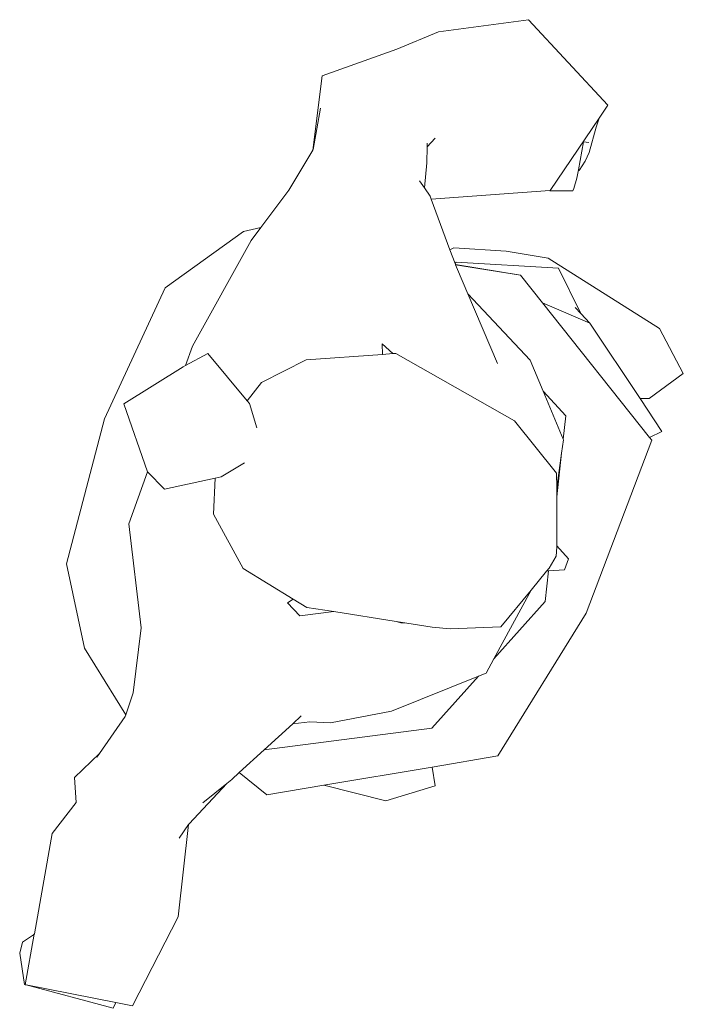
# Model space of a CAD drawing. Header units: millimetres. Extents: x 1029 to 1042.4, y 847.5 to 858.9.
# Drawn here: x 1032.223 to 1032.621, y 853.285 to 853.877 of the extents above; entities that cross this region are included whole.
import ezdxf

# ---------------------------------------------------------------- set-up
doc = ezdxf.new("R2010")
doc.units = ezdxf.units.MM
doc.layers.add('Mobiliario TöjiNN', color=7, linetype='Continuous')

msp = doc.modelspace()

# ---------------------------------------------------------------- linework, layer by layer
at = {"layer": 'Mobiliario TöjiNN', "lineweight": 5}
for p, q in [((1032.47443, 853.87), (1032.52841, 853.87732)), ((1032.52841, 853.87732), (1032.57597, 853.82619)), ((1032.47443, 853.87), (1032.4494, 853.85976)), ((1032.40453, 853.84367), (1032.4494, 853.85976)), ((1032.39899, 853.79923), (1032.40453, 853.84367)), ((1032.57597, 853.82619), (1032.5707, 853.8184)), ((1032.39926, 853.79968), (1032.40355, 853.82429)), ((1032.5707, 853.8184), (1032.54134, 853.77502)), ((1032.5707, 853.8184), (1032.56886, 853.81295)), ((1032.56886, 853.81295), (1032.56469, 853.79778)), ((1032.47246, 853.8064), (1032.4676, 853.80116)), ((1032.4676, 853.80116), (1032.46765, 853.80342)), ((1032.56137, 853.80414), (1032.55824, 853.78742)), ((1032.56137, 853.80414), (1032.56458, 853.80377)), ((1032.39899, 853.79923), (1032.38472, 853.77515)), ((1032.39926, 853.79968), (1032.39899, 853.79923)), ((1032.46735, 853.79153), (1032.4676, 853.80116)), ((1032.56227, 853.79269), (1032.56469, 853.79778)), ((1032.46735, 853.79153), (1032.4659, 853.77666)), ((1032.56227, 853.79269), (1032.55877, 853.78705)), ((1032.55824, 853.78742), (1032.55732, 853.78248)), ((1032.55877, 853.78705), (1032.55824, 853.78742)), ((1032.4659, 853.77666), (1032.46305, 853.78087)), ((1032.55732, 853.78248), (1032.55548, 853.77622)), ((1032.36786, 853.75281), (1032.38472, 853.77515)), ((1032.46931, 853.77161), (1032.4659, 853.77666)), ((1032.54119, 853.775), (1032.46997, 853.76984)), ((1032.54134, 853.77502), (1032.54119, 853.775)), ((1032.54119, 853.775), (1032.54125, 853.77494)), ((1032.55491, 853.77484), (1032.54125, 853.77494)), ((1032.55548, 853.77622), (1032.55491, 853.77484)), ((1032.46931, 853.77161), (1032.46997, 853.76984)), ((1032.46997, 853.76984), (1032.48124, 853.7396)), ((1032.31053, 853.71678), (1032.35735, 853.75058)), ((1032.35735, 853.75058), (1032.36786, 853.75281)), ((1032.3621, 853.74518), (1032.36786, 853.75281)), ((1032.32689, 853.68181), (1032.3621, 853.74518)), ((1032.48124, 853.7396), (1032.48357, 853.74079)), ((1032.48124, 853.7396), (1032.48433, 853.73131)), ((1032.48357, 853.74079), (1032.51494, 853.73862)), ((1032.51494, 853.73862), (1032.54016, 853.73458)), ((1032.48433, 853.73131), (1032.48491, 853.73214)), ((1032.48491, 853.73214), (1032.54639, 853.72847)), ((1032.54016, 853.73458), (1032.60691, 853.69239)), ((1032.48433, 853.73131), (1032.48454, 853.73075)), ((1032.48454, 853.73075), (1032.52356, 853.72424)), ((1032.48454, 853.73075), (1032.48463, 853.73051)), ((1032.52356, 853.72424), (1032.48463, 853.73051)), ((1032.48463, 853.73051), (1032.4857, 853.72764)), ((1032.4857, 853.72764), (1032.49188, 853.71319)), ((1032.54639, 853.72847), (1032.55966, 853.70145)), ((1032.52356, 853.72424), (1032.5367, 853.70775)), ((1032.27405, 853.63831), (1032.31053, 853.71678)), ((1032.49188, 853.71319), (1032.52931, 853.67343)), ((1032.49188, 853.71319), (1032.50973, 853.67139)), ((1032.56517, 853.69557), (1032.5367, 853.70775)), ((1032.5367, 853.70775), (1032.60092, 853.62715)), ((1032.55631, 853.70503), (1032.55966, 853.70145)), ((1032.55966, 853.70145), (1032.56517, 853.69557)), ((1032.56517, 853.69557), (1032.59521, 853.65041)), ((1032.60691, 853.69239), (1032.62111, 853.66552)), ((1032.3227, 853.67014), (1032.32689, 853.68181)), ((1032.44056, 853.68317), (1032.44693, 853.67731)), ((1032.44076, 853.67686), (1032.44056, 853.68317)), ((1032.336, 853.67735), (1032.3227, 853.67014)), ((1032.336, 853.67735), (1032.35963, 853.6491)), ((1032.36822, 853.66006), (1032.39501, 853.67352)), ((1032.39501, 853.67352), (1032.44076, 853.67686)), ((1032.44076, 853.67686), (1032.44693, 853.67731)), ((1032.44693, 853.67731), (1032.44871, 853.67744)), ((1032.44871, 853.67744), (1032.51991, 853.63703)), ((1032.52931, 853.67343), (1032.53712, 853.65479)), ((1032.28572, 853.64735), (1032.32126, 853.66936)), ((1032.3227, 853.67014), (1032.32126, 853.66936)), ((1032.62111, 853.66552), (1032.60071, 853.65042)), ((1032.35963, 853.6491), (1032.36822, 853.66006)), ((1032.53712, 853.65479), (1032.55066, 853.64005)), ((1032.53712, 853.65479), (1032.54912, 853.62618)), ((1032.35963, 853.6491), (1032.36104, 853.64741)), ((1032.60071, 853.65042), (1032.59521, 853.65041)), ((1032.59521, 853.65041), (1032.60827, 853.63076)), ((1032.29986, 853.60658), (1032.28572, 853.64735)), ((1032.36104, 853.64741), (1032.36545, 853.63282)), ((1032.25126, 853.5515), (1032.27405, 853.63831)), ((1032.51991, 853.63703), (1032.5452, 853.60568)), ((1032.55066, 853.64005), (1032.54912, 853.62618)), ((1032.60827, 853.63076), (1032.60092, 853.62715)), ((1032.5493, 853.62573), (1032.54817, 853.61768)), ((1032.54912, 853.62618), (1032.5493, 853.62573)), ((1032.60232, 853.6254), (1032.56296, 853.52176)), ((1032.60092, 853.62715), (1032.60232, 853.6254)), ((1032.54817, 853.61768), (1032.54523, 853.59684)), ((1032.54817, 853.61768), (1032.54524, 853.59147)), ((1032.35802, 853.61185), (1032.34396, 853.60343)), ((1032.28867, 853.57544), (1032.29986, 853.60658)), ((1032.2999, 853.60645), (1032.29986, 853.60658)), ((1032.31012, 853.59612), (1032.2999, 853.60645)), ((1032.3405, 853.60268), (1032.31012, 853.59612)), ((1032.33938, 853.58107), (1032.3405, 853.60268)), ((1032.34396, 853.60343), (1032.3405, 853.60268)), ((1032.5452, 853.60568), (1032.54523, 853.59684)), ((1032.54523, 853.59684), (1032.54524, 853.59147)), ((1032.54524, 853.59147), (1032.54533, 853.56226)), ((1032.3573, 853.54866), (1032.33938, 853.58107)), ((1032.29608, 853.51301), (1032.28867, 853.57544)), ((1032.54484, 853.55604), (1032.54534, 853.56141)), ((1032.54533, 853.56226), (1032.55237, 853.55444)), ((1032.54533, 853.56226), (1032.54534, 853.56141)), ((1032.54069, 853.5489), (1032.54484, 853.55604)), ((1032.55237, 853.55444), (1032.54987, 853.54776)), ((1032.26208, 853.50099), (1032.25126, 853.5515)), ((1032.38723, 853.5303), (1032.3573, 853.54866)), ((1032.54069, 853.5489), (1032.53919, 853.54706)), ((1032.53919, 853.54706), (1032.52986, 853.53566)), ((1032.5403, 853.54713), (1032.53825, 853.52881)), ((1032.5403, 853.54713), (1032.53919, 853.54706)), ((1032.54987, 853.54776), (1032.5403, 853.54713)), ((1032.38393, 853.52811), (1032.38723, 853.5303)), ((1032.39535, 853.52533), (1032.38723, 853.5303)), ((1032.52986, 853.53566), (1032.50755, 853.49445)), ((1032.52986, 853.53566), (1032.51181, 853.51363)), ((1032.39123, 853.52029), (1032.38393, 853.52811)), ((1032.41168, 853.52277), (1032.39535, 853.52533)), ((1032.53825, 853.52881), (1032.50755, 853.49445)), ((1032.41168, 853.52277), (1032.39123, 853.52029)), ((1032.44904, 853.51692), (1032.41168, 853.52277)), ((1032.56296, 853.52176), (1032.50996, 853.4363)), ((1032.2913, 853.47422), (1032.29608, 853.51301)), ((1032.45186, 853.51608), (1032.44904, 853.51692)), ((1032.45532, 853.51593), (1032.44904, 853.51692)), ((1032.45532, 853.51593), (1032.45186, 853.51608)), ((1032.47056, 853.51354), (1032.45532, 853.51593)), ((1032.47056, 853.51354), (1032.48142, 853.51248)), ((1032.51181, 853.51363), (1032.48142, 853.51248)), ((1032.2868, 853.46087), (1032.26208, 853.50099)), ((1032.50755, 853.49445), (1032.50294, 853.48593)), ((1032.49826, 853.48405), (1032.44622, 853.46312)), ((1032.49826, 853.48405), (1032.47042, 853.45289)), ((1032.50294, 853.48593), (1032.49826, 853.48405)), ((1032.2913, 853.47422), (1032.2868, 853.46087)), ((1032.27102, 853.43775), (1032.2865, 853.45996)), ((1032.2868, 853.46087), (1032.2865, 853.45996)), ((1032.39209, 853.46033), (1032.38695, 853.45564)), ((1032.44622, 853.46312), (1032.40966, 853.45626)), ((1032.38695, 853.45564), (1032.36985, 853.44002)), ((1032.39727, 853.45674), (1032.38695, 853.45564)), ((1032.40966, 853.45626), (1032.39727, 853.45674)), ((1032.47042, 853.45289), (1032.36985, 853.44002)), ((1032.25605, 853.42341), (1032.27102, 853.43775)), ((1032.26952, 853.43559), (1032.27102, 853.43775)), ((1032.36985, 853.44002), (1032.35486, 853.42633)), ((1032.50996, 853.4363), (1032.47061, 853.4297)), ((1032.47061, 853.4297), (1032.40566, 853.41879)), ((1032.47061, 853.4297), (1032.4723, 853.4184)), ((1032.35486, 853.42633), (1032.3504, 853.42226)), ((1032.35486, 853.42633), (1032.37137, 853.41303)), ((1032.25718, 853.40854), (1032.25605, 853.42341)), ((1032.34736, 853.4198), (1032.32479, 853.39565)), ((1032.34736, 853.4198), (1032.33299, 853.40818)), ((1032.3504, 853.42226), (1032.34736, 853.4198)), ((1032.40566, 853.41879), (1032.37137, 853.41303)), ((1032.44276, 853.40954), (1032.40566, 853.41879)), ((1032.4723, 853.4184), (1032.44276, 853.40954)), ((1032.25718, 853.40854), (1032.24277, 853.38984)), ((1032.32448, 853.3952), (1032.31823, 853.33996)), ((1032.3189, 853.38704), (1032.32448, 853.3952)), ((1032.32448, 853.3952), (1032.32479, 853.39565)), ((1032.23208, 853.32987), (1032.24277, 853.38984)), ((1032.31823, 853.33996), (1032.29098, 853.28668)), ((1032.23151, 853.32925), (1032.22486, 853.32482)), ((1032.22663, 853.29932), (1032.23203, 853.3296)), ((1032.23208, 853.32987), (1032.23151, 853.32925)), ((1032.23203, 853.3296), (1032.23151, 853.32925)), ((1032.23203, 853.3296), (1032.23208, 853.32987)), ((1032.22329, 853.31826), (1032.22486, 853.32482)), ((1032.22623, 853.29943), (1032.22329, 853.31826)), ((1032.22663, 853.29932), (1032.22623, 853.29943)), ((1032.22663, 853.29929), (1032.22663, 853.29932)), ((1032.22706, 853.29921), (1032.22663, 853.29929)), ((1032.2793, 853.28521), (1032.22706, 853.29921)), ((1032.28086, 853.28866), (1032.22706, 853.29921)), ((1032.28086, 853.28866), (1032.2793, 853.28521)), ((1032.29098, 853.28668), (1032.28086, 853.28866))]:
    msp.add_line(p, q, dxfattribs=at)

doc.saveas('drawing.dxf')
